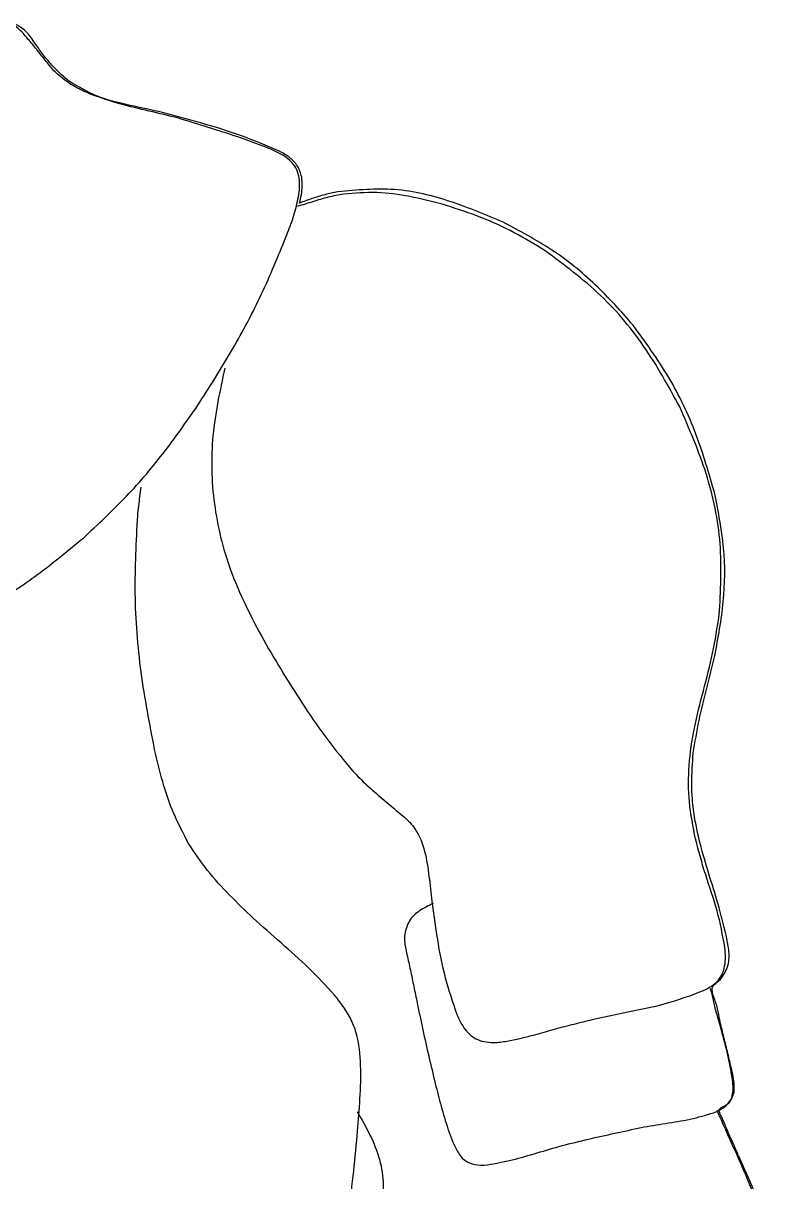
# Model space of a CAD drawing. Extents: x 39 to 141, y 18 to 294.
# Drawn here: x 105.6 to 139.3, y 204.4 to 256.9 of the extents above; entities that cross this region are included whole.
import ezdxf

# ---------------------------------------------------------------- set-up
doc = ezdxf.new("R2010")
doc.units = 0
doc.layers.get('0').update_dxf_attribs({"linetype": 'CONTINUOUS'})

msp = doc.modelspace()

# ---------------------------------------------------------------- linework, layer by layer
at = {"color": 6}
for points, knots in [([(105.850715, 256.135359), (105.77817, 256.224106), (105.631619, 256.403389), (105.389401, 256.652475), (105.182869, 256.752509), (105.08256, 256.801093)], [0, 0, 0, 0, 0.344601, 0.696147, 1.028114, 1.028114, 1.028114, 1.028114]), ([(107.028552, 254.70147), (106.89504, 254.858406), (106.627663, 255.172694), (106.251604, 255.664135), (105.984227, 255.978423), (105.850715, 256.135359)], [0, 0, 0, 0, 0.618041, 1.23772, 1.855761, 1.855761, 1.855761, 1.855761]), ([(108.718492, 253.626054), (108.505238, 253.717113), (108.087128, 253.895645), (107.514943, 254.256578), (107.189524, 254.554233), (107.028552, 254.70147)], [0, 0, 0, 0, 0.69507, 1.36277, 2.016357, 2.016357, 2.016357, 2.016357]), ([(112.661685, 252.550638), (112.219084, 252.660765), (111.337457, 252.880131), (110.004205, 253.173231), (109.147735, 253.474876), (108.718492, 253.626054)], [0, 0, 0, 0, 1.368558, 2.726063, 4.089976, 4.089976, 4.089976, 4.089976]), ([(117.526664, 247.173556), (117.629858, 247.433668), (117.837633, 247.957385), (118.067202, 248.777061), (118.195516, 249.600105), (118.009873, 250.419465), (117.374506, 250.921701), (116.477535, 251.299802), (115.344316, 251.711535), (114.007743, 252.139446), (113.109642, 252.413797), (112.661685, 252.550638)], [0, 0, 0, 0, 0.839121, 1.68951, 2.547856, 3.330746, 4.063978, 4.86744, 6.262002, 7.673931, 9.078994, 9.078994, 9.078994, 9.078994]), ([(120.138389, 249.119547), (119.902637, 249.075684), (119.430228, 248.987789), (118.738289, 248.767313), (118.273447, 248.627048), (118.038767, 248.556234)], [0, 0, 0, 0, 0.718663, 1.440084, 2.175668, 2.175668, 2.175668, 2.175668]), ([(124.593686, 248.658655), (124.108729, 248.784234), (123.137565, 249.035718), (121.638264, 249.234287), (120.637343, 249.157717), (120.138389, 249.119547)], [0, 0, 0, 0, 1.502966, 3.009805, 4.507592, 4.507592, 4.507592, 4.507592]), ([(129.100192, 246.661453), (128.628546, 246.938325), (127.682306, 247.493798), (126.168768, 248.157193), (125.119094, 248.49138), (124.593686, 248.658655)], [0, 0, 0, 0, 1.639771, 3.28979, 4.943403, 4.943403, 4.943403, 4.943403]), ([(113.634681, 239.696852), (114.136089, 240.492649), (115.138948, 242.084311), (116.468276, 244.571228), (117.17475, 246.308283), (117.526664, 247.173556)], [0, 0, 0, 0, 2.821596, 5.643437, 8.444211, 8.444211, 8.444211, 8.444211]), ([(135.347849, 239.492011), (134.835491, 240.427086), (133.80849, 242.301405), (131.698445, 244.761339), (129.966712, 246.027763), (129.100192, 246.661453)], [0, 0, 0, 0, 3.194258, 6.402748, 9.616086, 9.616086, 9.616086, 9.616086]), ([(114.761308, 241.233161), (114.541188, 240.222939), (114.100997, 238.202722), (114.181906, 235.089299), (114.805896, 232.502358), (115.694736, 230.485939), (116.508225, 228.917245), (117.119545, 227.908944), (117.424243, 227.406379)], [0, 0, 0, 0, 3.092995, 6.185293, 9.250403, 11.011906, 12.785742, 14.548458, 14.548458, 14.548458, 14.548458]), ([(108.36002, 233.551615), (109.022079, 234.168723), (110.344299, 235.401168), (112.096729, 237.473646), (113.122317, 238.956198), (113.634681, 239.696852)], [0, 0, 0, 0, 2.713473, 5.419163, 8.120318, 8.120318, 8.120318, 8.120318]), ([(137.14021, 230.069315), (137.199543, 231.147335), (137.318319, 233.305353), (136.641826, 236.513062), (135.77988, 238.497405), (135.347849, 239.492011)], [0, 0, 0, 0, 3.228347, 6.462619, 9.712795, 9.712795, 9.712795, 9.712795]), ([(110.818114, 234.575821), (110.83533, 234.71679), (110.870218, 235.002467), (110.919641, 235.429433), (110.954529, 235.71511), (110.971745, 235.856079)], [0, 0, 0, 0, 0.426048, 0.863396, 1.289444, 1.289444, 1.289444, 1.289444]), ([(111.586269, 223.975289), (111.361236, 225.138152), (110.909541, 227.472299), (110.633239, 231.028793), (110.756735, 233.398198), (110.818114, 234.575821)], [0, 0, 0, 0, 3.551939, 7.1296, 10.664764, 10.664764, 10.664764, 10.664764]), ([(101.805101, 229.147529), (102.578855, 229.57036), (104.122419, 230.413866), (106.326011, 231.873799), (107.681485, 232.991905), (108.36002, 233.551615)], [0, 0, 0, 0, 2.644755, 5.276027, 7.9135, 7.9135, 7.9135, 7.9135]), ([(136.064794, 219.929675), (135.954638, 220.486328), (135.736514, 221.588581), (135.735444, 223.285135), (135.987823, 224.969929), (136.418841, 226.644894), (136.865506, 228.336917), (137.048662, 229.491973), (137.14021, 230.069315)], [0, 0, 0, 0, 1.699069, 3.364405, 5.057747, 6.797591, 8.551177, 10.303629, 10.303629, 10.303629, 10.303629]), ([(117.424243, 227.406379), (117.738657, 226.89751), (118.368598, 225.877966), (119.403674, 224.401082), (120.165964, 223.469341), (120.548072, 223.002293)], [0, 0, 0, 0, 1.794367, 3.595097, 5.40495, 5.40495, 5.40495, 5.40495]), ([(113.122578, 219.724834), (112.887037, 220.174094), (112.418087, 221.068546), (111.924225, 222.504161), (111.69903, 223.484435), (111.586269, 223.975289)], [0, 0, 0, 0, 1.520039, 3.026313, 4.536994, 4.536994, 4.536994, 4.536994]), ([(120.548072, 223.002293), (120.759886, 222.786502), (121.185876, 222.352512), (121.887741, 221.757939), (122.358772, 221.359699), (122.596484, 221.158722)], [0, 0, 0, 0, 0.906636, 1.823381, 2.757386, 2.757386, 2.757386, 2.757386]), ([(122.596484, 221.158722), (122.693973, 221.0781), (122.882422, 220.922256), (123.149769, 220.675144), (123.529276, 220.197758), (123.849114, 219.363219), (124.006341, 218.243669), (124.090903, 217.487628), (124.132793, 217.113108)], [0, 0, 0, 0, 0.379573, 0.733729, 1.090072, 2.200568, 3.352133, 4.482567, 4.482567, 4.482567, 4.482567]), ([(116.041565, 216.344954), (115.683654, 216.690394), (114.967269, 217.381816), (113.951801, 218.482026), (113.398688, 219.31101), (113.122578, 219.724834)], [0, 0, 0, 0, 1.492753, 2.987847, 4.478125, 4.478125, 4.478125, 4.478125]), ([(137.396261, 215.013486), (137.292493, 215.571357), (137.084476, 216.689674), (136.501001, 218.290179), (136.20973, 219.384929), (136.064794, 219.929675)], [0, 0, 0, 0, 1.699322, 3.406488, 5.097329, 5.097329, 5.097329, 5.097329]), ([(124.132793, 217.113108), (124.209227, 216.537092), (124.363448, 215.374872), (124.698827, 213.651296), (125.073876, 212.541243), (125.25942, 211.992078)], [0, 0, 0, 0, 1.7435, 3.517838, 5.255087, 5.255087, 5.255087, 5.255087]), ([(124.184003, 217.010688), (123.981802, 216.912423), (123.583165, 216.718695), (123.068725, 216.263026), (122.958136, 215.83736), (122.903746, 215.62801)], [0, 0, 0, 0, 0.676479, 1.333666, 1.96969, 1.96969, 1.96969, 1.96969]), ([(119.728707, 212.862653), (119.349435, 213.277627), (118.586903, 214.111936), (117.305553, 215.219773), (116.461635, 215.971015), (116.041565, 216.344954)], [0, 0, 0, 0, 1.685036, 3.387784, 5.075354, 5.075354, 5.075354, 5.075354]), ([(122.903746, 215.62801), (122.896482, 215.525297), (122.881864, 215.318589), (122.946501, 215.012561), (122.986235, 214.808555), (123.006166, 214.706224)], [0, 0, 0, 0, 0.307355, 0.618549, 0.931748, 0.931748, 0.931748, 0.931748]), ([(136.423266, 213.067494), (136.667519, 213.196528), (137.129246, 213.44045), (137.45228, 214.215808), (137.415853, 214.734508), (137.396261, 215.013486)], [0, 0, 0, 0, 0.805508, 1.522705, 2.357349, 2.357349, 2.357349, 2.357349]), ([(123.006166, 214.706224), (123.057483, 214.466634), (123.160895, 213.983824), (123.315981, 213.250104), (123.416208, 212.755249), (123.467059, 212.504181)], [0, 0, 0, 0, 0.735075, 1.481282, 2.249776, 2.249776, 2.249776, 2.249776]), ([(128.792931, 211.070293), (129.069921, 211.152624), (129.625489, 211.317757), (130.465251, 211.527641), (131.587225, 211.812504), (133.019684, 212.112264), (134.759327, 212.443591), (135.871457, 212.860591), (136.423266, 213.067494)], [0, 0, 0, 0, 0.866784, 1.738534, 2.596457, 4.338966, 6.13082, 7.895448, 7.895448, 7.895448, 7.895448]), ([(136.935369, 212.35055), (136.917886, 212.440341), (136.882059, 212.624341), (136.82405, 212.90066), (136.761522, 213.08068), (136.730527, 213.169915)], [0, 0, 0, 0, 0.274514, 0.562535, 0.845642, 0.845642, 0.845642, 0.845642]), ([(120.752913, 206.512576), (120.794205, 207.003683), (120.877638, 207.996012), (120.940937, 209.483265), (120.851636, 210.729658), (120.544907, 211.662955), (120.177214, 212.291792), (119.878592, 212.671879), (119.728707, 212.862653)], [0, 0, 0, 0, 1.478106, 2.986652, 4.468958, 5.191701, 5.913698, 6.641264, 6.641264, 6.641264, 6.641264]), ([(123.467059, 212.504181), (123.552265, 212.098759), (123.722082, 211.290752), (123.991544, 210.077829), (124.271247, 208.92747), (124.541469, 207.832163), (124.84716, 206.815162), (125.155313, 205.975678), (125.560057, 205.363057), (126.097456, 205.151834), (126.453536, 205.170973), (126.642098, 205.181108)], [0, 0, 0, 0, 1.242834, 2.476971, 3.727336, 4.794116, 5.862149, 6.90722, 7.488118, 7.988704, 8.552174, 8.552174, 8.552174, 8.552174]), ([(125.25942, 211.992078), (125.369853, 211.754093), (125.5826, 211.295622), (126.203394, 210.759414), (126.725986, 210.728214), (127.00057, 210.71182)], [0, 0, 0, 0, 0.784604, 1.511516, 2.316327, 2.316327, 2.316327, 2.316327]), ([(137.754734, 208.91946), (137.690594, 209.30845), (137.562597, 210.084726), (137.251744, 211.22093), (137.040674, 211.974557), (136.935369, 212.35055)], [0, 0, 0, 0, 1.18191, 2.358641, 3.530262, 3.530262, 3.530262, 3.530262]), ([(127.00057, 210.71182), (127.20161, 210.735306), (127.60258, 210.782148), (128.197585, 210.919738), (128.592734, 211.019666), (128.792931, 211.070293)], [0, 0, 0, 0, 0.606753, 1.210153, 1.829789, 1.829789, 1.829789, 1.829789]), ([(136.884158, 207.536782), (137.077806, 207.623164), (137.437102, 207.783439), (137.794795, 208.313125), (137.768717, 208.707813), (137.754734, 208.91946)], [0, 0, 0, 0, 0.627895, 1.165006, 1.786058, 1.786058, 1.786058, 1.786058]), ([(120.752913, 207.587992), (120.953887, 207.240267), (121.35404, 206.547924), (121.805421, 205.439168), (121.965839, 204.358894), (121.893488, 203.387341), (121.812797, 202.519599), (121.7598, 201.686133), (121.810171, 200.892454), (121.93276, 200.142666), (122.033464, 199.645645), (122.084381, 199.394344)], [0, 0, 0, 0, 1.204464, 2.398163, 3.569263, 4.440749, 5.314461, 6.185946, 6.942195, 7.694352, 8.46359, 8.46359, 8.46359, 8.46359]), ([(133.606699, 206.871048), (133.97305, 206.933722), (134.710069, 207.05981), (135.815776, 207.22349), (136.530674, 207.433126), (136.884158, 207.536782)], [0, 0, 0, 0, 1.115351, 2.243843, 3.347581, 3.347581, 3.347581, 3.347581]), ([(139.291043, 202.262121), (139.069682, 202.873972), (138.626677, 204.098459), (137.830373, 205.873067), (137.300772, 207.053191), (137.037789, 207.639202)], [0, 0, 0, 0, 1.951287, 3.905072, 5.832218, 5.832218, 5.832218, 5.832218]), ([(130.021978, 206.051683), (130.418557, 206.15099), (131.213617, 206.350081), (132.411048, 206.612789), (133.209621, 206.78528), (133.606699, 206.871048)], [0, 0, 0, 0, 1.226404, 2.45869, 3.677415, 3.677415, 3.677415, 3.677415]), ([(120.087179, 200.981863), (120.172253, 201.596239), (120.342267, 202.824017), (120.579249, 204.666175), (120.695078, 205.89767), (120.752913, 206.512576)], [0, 0, 0, 0, 1.860749, 3.71855, 5.571278, 5.571278, 5.571278, 5.571278]), ([(126.642098, 205.181108), (127.019381, 205.249055), (127.78094, 205.386209), (128.895748, 205.726903), (129.646234, 205.943327), (130.021978, 206.051683)], [0, 0, 0, 0, 1.149013, 2.319318, 3.492755, 3.492755, 3.492755, 3.492755])]:
    msp.add_open_spline(points, degree=3, knots=knots, dxfattribs=at)
at = {"color": 5}
for points, knots in [([(106.465239, 255.520835), (106.351156, 255.684401), (106.110411, 256.029567), (105.747549, 256.555968), (105.366486, 256.756695), (105.184981, 256.852303)], [0, 0, 0, 0, 0.600864, 1.26798, 1.874742, 1.874742, 1.874742, 1.874742]), ([(107.694286, 254.240578), (107.543573, 254.367203), (107.240355, 254.621959), (106.836464, 255.057911), (106.588599, 255.367003), (106.465239, 255.520835)], [0, 0, 0, 0, 0.59005, 1.187118, 1.778702, 1.778702, 1.778702, 1.778702]), ([(111.944741, 252.806689), (111.456941, 252.915176), (110.478638, 253.132751), (108.995595, 253.463548), (108.127393, 253.981964), (107.694286, 254.240578)], [0, 0, 0, 0, 1.501988, 3.012302, 4.515712, 4.515712, 4.515712, 4.515712]), ([(117.219402, 251.065539), (116.653591, 251.306031), (115.511944, 251.791275), (113.734875, 252.327666), (112.537865, 252.647975), (111.944741, 252.806689)], [0, 0, 0, 0, 1.843096, 3.718845, 5.561168, 5.561168, 5.561168, 5.561168]), ([(118.243608, 249.887702), (118.190876, 250.061032), (118.086557, 250.403933), (117.694938, 250.799944), (117.380816, 250.975387), (117.219402, 251.065539)], [0, 0, 0, 0, 0.536411, 1.061188, 1.615878, 1.615878, 1.615878, 1.615878]), ([(118.141188, 248.709865), (118.171934, 248.833791), (118.23466, 249.086617), (118.274498, 249.483414), (118.25399, 249.751829), (118.243608, 249.887702)], [0, 0, 0, 0, 0.382852, 0.781068, 1.189295, 1.189295, 1.189295, 1.189295]), ([(119.882338, 249.221968), (119.681583, 249.181518), (119.283461, 249.101299), (118.706257, 248.91453), (118.329166, 248.77795), (118.141188, 248.709865)], [0, 0, 0, 0, 0.613879, 1.217405, 1.817307, 1.817307, 1.817307, 1.817307]), ([(127.359042, 247.83929), (126.581719, 248.168842), (125.003556, 248.837917), (122.468737, 249.462647), (120.739375, 249.30172), (119.882338, 249.221968)], [0, 0, 0, 0, 2.535211, 5.147121, 7.713254, 7.713254, 7.713254, 7.713254]), ([(133.248227, 243.179152), (132.691731, 243.806962), (131.577311, 245.064191), (129.596764, 246.655917), (128.105891, 247.444334), (127.359042, 247.83929)], [0, 0, 0, 0, 2.51461, 5.035667, 7.566294, 7.566294, 7.566294, 7.566294]), ([(136.935369, 235.548817), (136.676148, 236.459553), (136.157654, 238.281204), (134.9219, 240.865772), (133.807395, 242.40626), (133.248227, 243.179152)], [0, 0, 0, 0, 2.837945, 5.676446, 8.534536, 8.534536, 8.534536, 8.534536]), ([(136.935369, 228.225744), (137.088865, 229.037247), (137.393266, 230.646555), (137.415962, 233.128957), (137.096512, 234.737438), (136.935369, 235.548817)], [0, 0, 0, 0, 2.475246, 4.90871, 7.385761, 7.385761, 7.385761, 7.385761]), ([(135.962373, 223.821658), (136.0437, 224.313607), (136.206626, 225.29915), (136.570881, 226.759356), (136.813433, 227.735179), (136.935369, 228.225744)], [0, 0, 0, 0, 1.495248, 2.995496, 4.512156, 4.512156, 4.512156, 4.512156]), ([(136.269635, 219.724834), (136.167198, 220.171665), (135.962388, 221.065056), (135.859953, 222.444959), (135.928157, 223.361733), (135.962373, 223.821658)], [0, 0, 0, 0, 1.374059, 2.747285, 4.129754, 4.129754, 4.129754, 4.129754]), ([(137.447472, 215.576799), (137.332735, 216.046981), (137.10464, 216.981692), (136.657046, 218.348669), (136.398577, 219.266806), (136.269635, 219.724834)], [0, 0, 0, 0, 1.451376, 2.885307, 4.312751, 4.312751, 4.312751, 4.312751]), ([(137.24263, 213.630808), (137.35978, 213.823245), (137.598307, 214.215064), (137.586973, 214.915863), (137.493673, 215.357905), (137.447472, 215.576799)], [0, 0, 0, 0, 0.663328, 1.350595, 2.024768, 2.024768, 2.024768, 2.024768]), ([(136.935369, 212.657812), (136.913798, 212.70999), (136.86411, 212.830181), (136.821752, 213.016719), (136.807211, 213.224478), (136.94344, 213.376718), (137.104938, 213.481703), (137.19745, 213.581883), (137.24263, 213.630808)], [0, 0, 0, 0, 0.168719, 0.388644, 0.580358, 0.756372, 0.964315, 1.162806, 1.162806, 1.162806, 1.162806]), ([(137.14021, 211.838447), (137.122727, 211.928238), (137.086901, 212.112238), (137.028891, 212.388557), (136.966364, 212.568576), (136.935369, 212.657812)], [0, 0, 0, 0, 0.274514, 0.562535, 0.845642, 0.845642, 0.845642, 0.845642]), ([(137.652313, 209.687614), (137.597869, 209.926883), (137.488783, 210.406285), (137.30374, 211.119777), (137.194654, 211.599179), (137.14021, 211.838447)], [0, 0, 0, 0, 0.736116, 1.474896, 2.211012, 2.211012, 2.211012, 2.211012]), ([(137.805944, 208.458567), (137.813104, 208.595402), (137.827507, 208.870647), (137.752742, 209.281443), (137.685963, 209.551522), (137.652313, 209.687614)], [0, 0, 0, 0, 0.409722, 0.824158, 1.245105, 1.245105, 1.245105, 1.245105]), ([(137.601103, 207.997674), (137.631663, 208.048131), (137.691043, 208.146172), (137.753878, 208.30321), (137.788732, 208.40721), (137.805944, 208.458567)], [0, 0, 0, 0, 0.176676, 0.343293, 0.505844, 0.505844, 0.505844, 0.505844]), ([(137.345051, 207.127099), (137.316446, 207.191917), (137.255781, 207.329383), (137.164834, 207.498071), (137.105233, 207.704146), (137.281736, 207.807612), (137.440176, 207.884975), (137.550151, 207.961992), (137.601103, 207.997674)], [0, 0, 0, 0, 0.210497, 0.446426, 0.604989, 0.762367, 0.976255, 1.160896, 1.160896, 1.160896, 1.160896]), ([(138.010785, 205.59079), (137.939134, 205.761952), (137.795244, 206.105677), (137.560592, 206.612213), (137.416703, 206.955937), (137.345051, 207.127099)], [0, 0, 0, 0, 0.556619, 1.117796, 1.674415, 1.674415, 1.674415, 1.674415]), ([(138.88136, 203.593588), (138.79244, 203.816126), (138.613501, 204.263955), (138.316724, 204.927056), (138.112982, 205.369074), (138.010785, 205.59079)], [0, 0, 0, 0, 0.718863, 1.44662, 2.179047, 2.179047, 2.179047, 2.179047])]:
    msp.add_open_spline(points, degree=3, knots=knots, dxfattribs=at)

doc.saveas('drawing.dxf')
